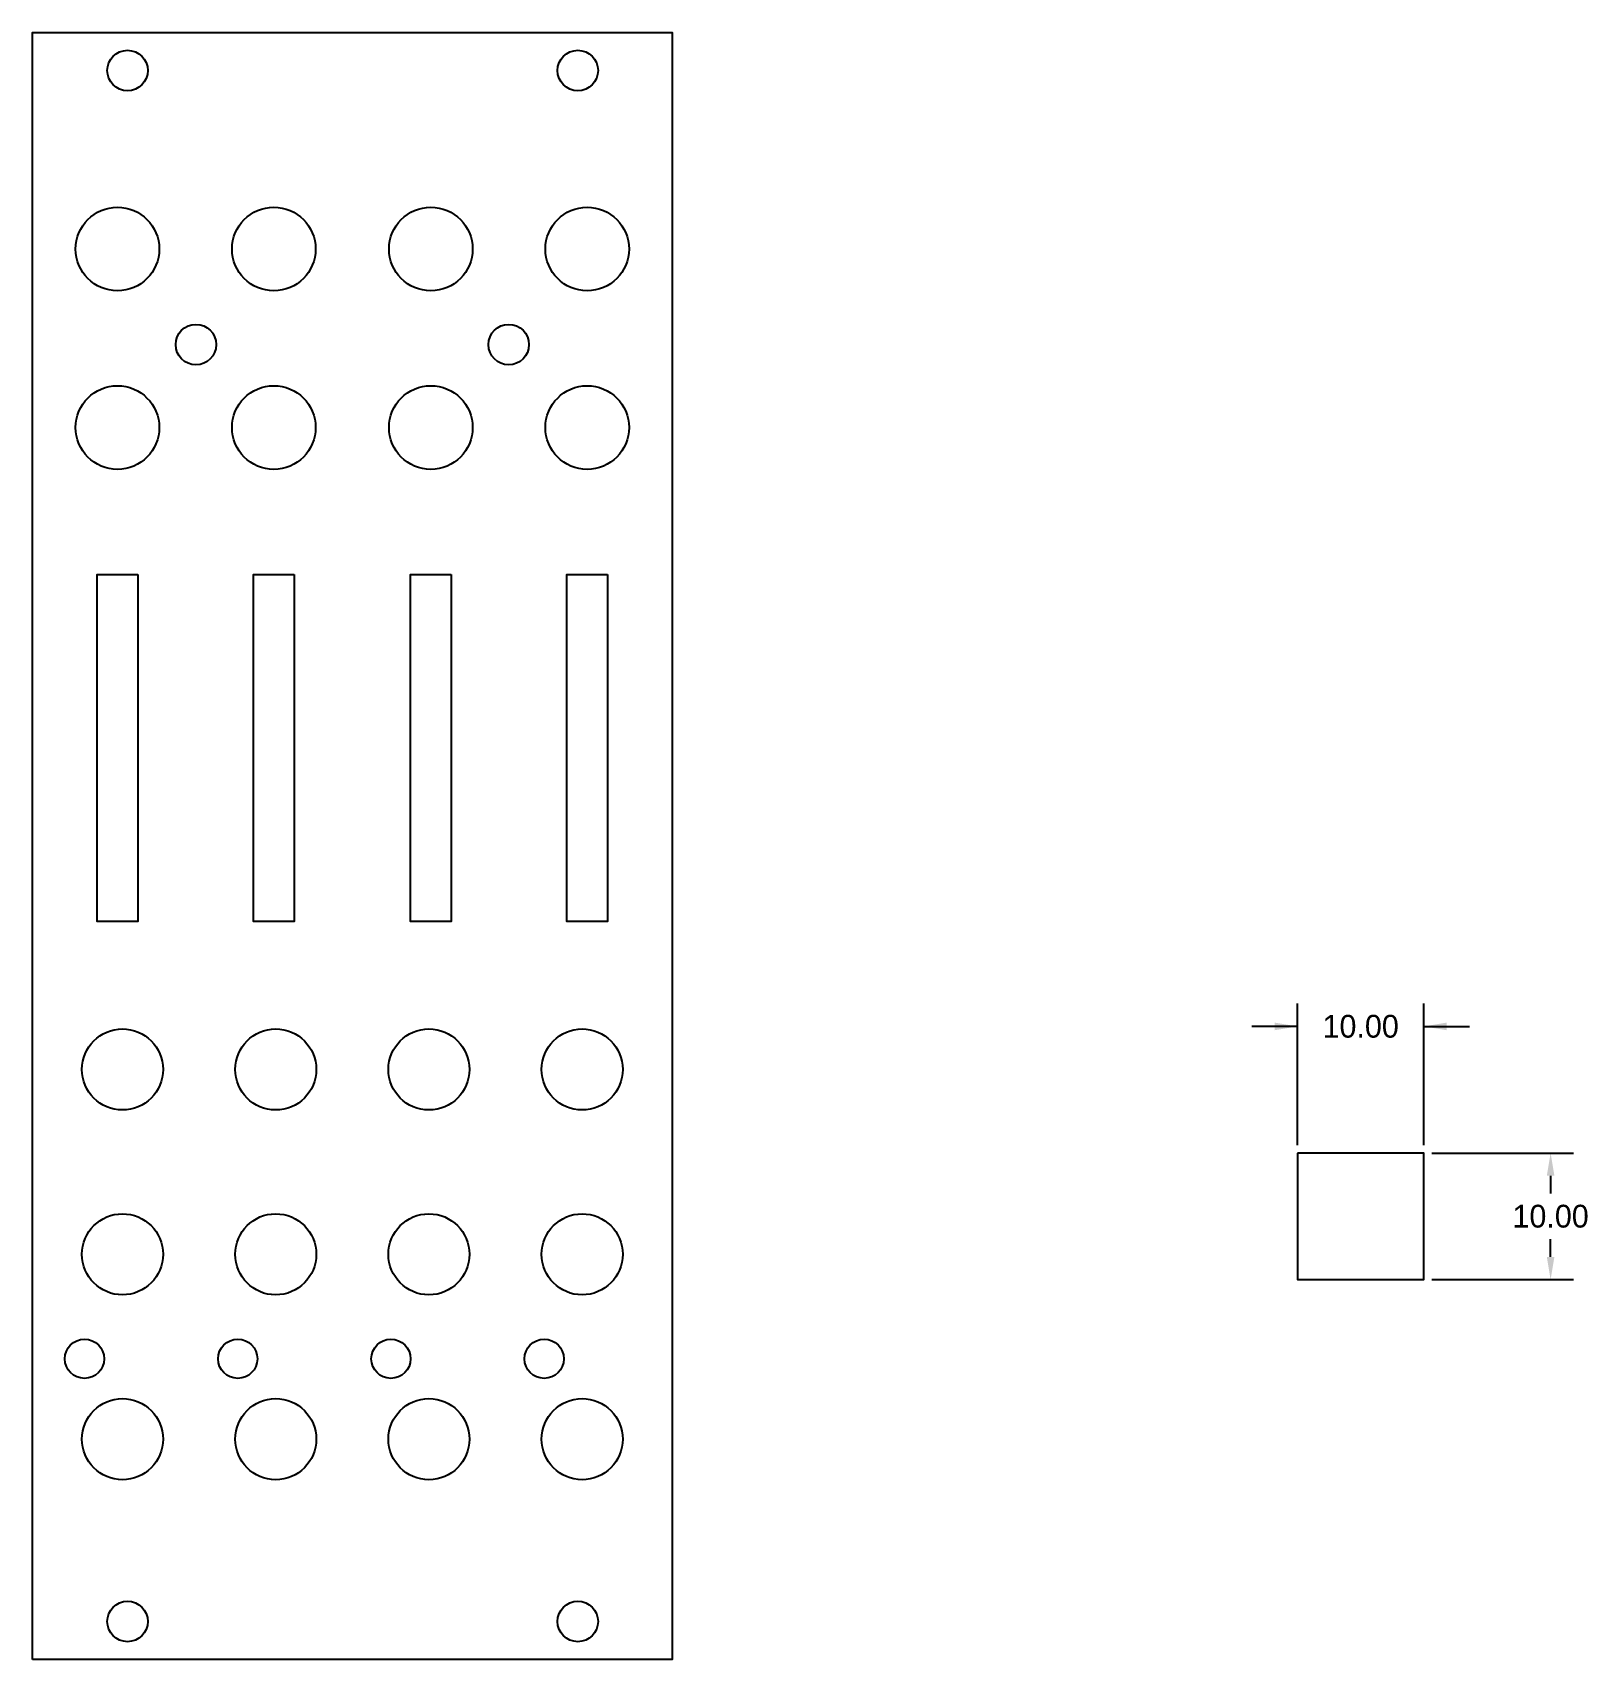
# Model space of a CAD drawing. Header units: millimetres. Extents: x 0 to 123, y 0 to 128.
import ezdxf

# ---------------------------------------------------------------- set-up
doc = ezdxf.new("R2010")
doc.units = ezdxf.units.MM
doc.header["$MEASUREMENT"] = 0
doc.layers.add('Panel', color=7, linetype='Continuous')
doc.layers.add('ScaleHelp', color=3, linetype='Continuous')
doc.dimstyles.get("Standard").update_dxf_attribs({"dimscale": 10, "dimtxt": 0.18, "dimasz": 0.18, "dimexe": 0.18, "dimexo": 0.0625, "dimgap": 0.09, "dimtad": 0, "dimtih": 1, "dimtoh": 1, "dimzin": 0, "dimdsep": 46, "dimtxsty": 'Standard', "dimcen": -0.09, "dimadec": 0, "dimazin": 0, "dimtfac": 1, "dimtdec": 4, "dimtofl": 0, "dimtmove": 0, "dimatfit": 3, "dimfxl": 1, "dimtolj": 1, "dimtzin": 0, "dimarcsym": 0})

# ---------------------------------------------------------------- blocks, each defined once
blk = doc.blocks.new('*D53')
at = {"layer": 'Defpoints', "color": 0}
for p in [(110, 50), (100, 40), (110, 40)]:
    blk.add_point(p, dxfattribs=at)
at = {"layer": 'ScaleHelp', "color": 0, "lineweight": -2}
for p, q in [((100, 40.625), (100, 51.8)), ((110, 40.625), (110, 51.8)), ((100, 50), (96.4, 50)), ((110, 50), (113.6, 50))]:
    blk.add_line(p, q, dxfattribs=at)
at = {"layer": 'ScaleHelp', "color": 0}
for points in [[(98.2, 49.7), (98.2, 50.3), (100, 50)], [(111.8, 50.3), (111.8, 49.7), (110, 50)]]:
    blk.add_solid(points, dxfattribs=at)
at = {"layer": 'ScaleHelp', "color": 0, "insert": (105, 50), "char_height": 1.8, "attachment_point": 5}
blk.add_mtext('\\A1;10.00', dxfattribs=at)
blk = doc.blocks.new('*D54')
at = {"layer": 'Defpoints', "color": 0}
for p in [(110, 40), (110, 30), (120, 30)]:
    blk.add_point(p, dxfattribs=at)
at = {"layer": 'ScaleHelp', "color": 0, "lineweight": -2}
for p, q in [((110.625, 40), (121.8, 40)), ((120, 38.2), (120, 36.8)), ((120, 31.8), (120, 33.2)), ((110.625, 30), (121.8, 30))]:
    blk.add_line(p, q, dxfattribs=at)
at = {"layer": 'ScaleHelp', "color": 0}
for points in [[(120.3, 38.2), (119.7, 38.2), (120, 40)], [(119.7, 31.8), (120.3, 31.8), (120, 30)]]:
    blk.add_solid(points, dxfattribs=at)
at = {"layer": 'ScaleHelp', "color": 0, "insert": (120, 35), "char_height": 1.8, "attachment_point": 5}
blk.add_mtext('\\A1;10.00', dxfattribs=at)

msp = doc.modelspace()

# ---------------------------------------------------------------- linework, layer by layer
at = {"layer": 'Panel'}
for points in [[(0.117, 0), (0.117, 128.5), (50.617, 128.5), (50.617, 0)], [(8.42, 85.696), (8.42, 58.296), (5.22, 58.296), (5.22, 85.696)], [(20.77, 85.696), (20.77, 58.296), (17.57, 58.296), (17.57, 85.696)], [(33.17, 85.696), (33.17, 58.296), (29.97, 58.296), (29.97, 85.696)], [(45.52, 85.696), (45.52, 58.296), (42.32, 58.296), (42.32, 85.696)]]:
    msp.add_lwpolyline(points, close=True, dxfattribs=at)
for centre, radius in [((7.617, 125.5), 1.6), ((43.177, 125.5), 1.6), ((6.82, 111.4), 3.3), ((19.17, 111.4), 3.3), ((31.57, 111.4), 3.3), ((43.92, 111.4), 3.3), ((6.82, 97.3), 3.3), ((19.17, 97.3), 3.3), ((31.57, 97.3), 3.3), ((43.92, 97.3), 3.3), ((7.22, 46.6), 3.2), ((19.32, 46.6), 3.2), ((31.42, 46.6), 3.2), ((43.52, 46.6), 3.2), ((7.22, 32), 3.2), ((19.32, 32), 3.2), ((31.42, 32), 3.2), ((43.52, 32), 3.2), ((4.22, 23.75), 1.55), ((16.32, 23.75), 1.55), ((28.42, 23.75), 1.55), ((40.52, 23.75), 1.55), ((7.22, 17.4), 3.2), ((19.32, 17.4), 3.2), ((31.42, 17.4), 3.2), ((43.52, 17.4), 3.2), ((7.617, 3), 1.6), ((43.177, 3), 1.6)]:
    msp.add_circle(centre, radius, dxfattribs=at)
at = {"layer": 'Panel', "color": 2}
for centre in [(13.02, 103.85), (37.72, 103.85)]:
    msp.add_circle(centre, 1.6, dxfattribs=at)
at = {"layer": 'ScaleHelp'}
msp.add_lwpolyline([(100, 40), (100, 30), (110, 30), (110, 40)], close=True, dxfattribs=at)

# ---------------------------------------------------------------- dimensions: what is measured, and where the dimension line sits
dim = msp.add_linear_dim(base=(110, 50), p1=(100, 40), p2=(110, 40), dimstyle='Standard', dxfattribs=at)
dim.commit()
dim.dimension.update_dxf_attribs({"geometry": '*D53', "text_midpoint": (105, 50)})
dim = msp.add_linear_dim(base=(120, 30), p1=(110, 40), p2=(110, 30), angle=90, dimstyle='Standard', dxfattribs=at)
dim.commit()
dim.dimension.update_dxf_attribs({"geometry": '*D54', "text_midpoint": (120, 35)})

doc.saveas('drawing.dxf')
